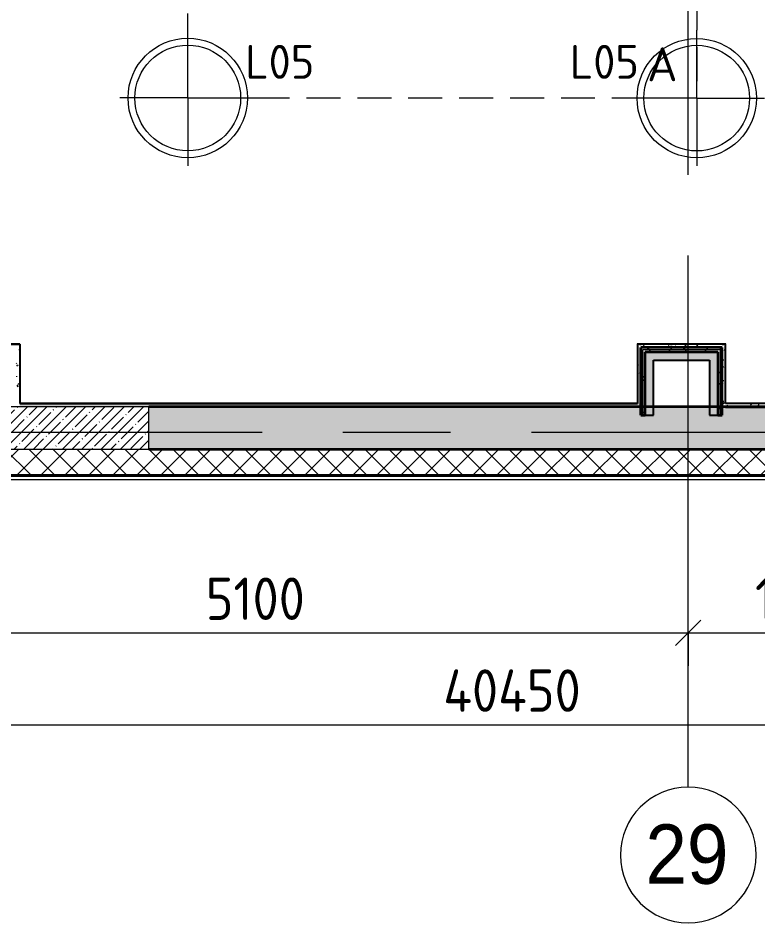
# Model space of a CAD drawing. Header units: millimetres. Extents: x 81425 to 274970, y -8553 to 29000.
# Drawn here: x 101860 to 106220, y -2893 to 2442 of the extents above; entities that cross this region are included whole.
import ezdxf

# ---------------------------------------------------------------- set-up
doc = ezdxf.new("R2010")
doc.units = ezdxf.units.MM
doc.linetypes.add('ADSK_Штрих_ш2 п1', pattern=[300, 200, -100])
doc.linetypes.add('Осевая', pattern=[3175, 635, -476.25, 1587.5, -476.25])
for name, color, linetype, lineweight in [('A-ANNO-DIMS', 7, 'Continuous', 9), ('A-ANNO-DIMS-100', 7, 'Continuous', 9), ('A-ANNO-NOTE', 7, 'Continuous', 9), ('A-DETL-2', 7, 'ADSK_Штрих_ш2 п1', 9), ('A-WALL', 7, 'Continuous', 9), ('E-LITE-EQPM-IDEN', 7, 'Continuous', 9), ('I-WALL', 7, 'Continuous', 9), ('S-COLS', 7, 'Continuous', 9), ('Оси', 7, 'Continuous', 9), ('Оси-1', 7, 'Continuous', 20), ('Оси-2', 7, 'Осевая', 9)]:
    doc.layers.add(name, color=color, linetype=linetype, lineweight=lineweight)
for name, color, linetype, lineweight, true_color in [('A-WALL-1', 7, 'Continuous', 35, 0x3c3c3c), ('A-WALL-2', 7, 'Continuous', 25, 0x3c3c3c), ('A-WALL-FNSH-1', 7, 'Continuous', 9, 0x3c3c3c), ('A-WALL-FNSH-2', 7, 'Continuous', 13, 0x3c3c3c), ('G-ANNO-TEXT-1', 1, 'Continuous', 9, 0xff0000)]:
    doc.layers.add(name, color=color, linetype=linetype, lineweight=lineweight, true_color=true_color)
doc.styles.add('Arial', font='arial.ttf', dxfattribs={"width": 0.9, "height": 350})
doc.styles.add('GOST Common', font='GOST_Common.ttf', dxfattribs={"height": 200})
doc.styles.add('ISOCPEUR', font='isocpeur.ttf', dxfattribs={"width": 0.9, "height": 250})
doc.styles.add('ISOCPEUR_1', font='isocpeur.ttf', dxfattribs={"height": 200})
doc.dimstyles.new('ISO-2_5_0_9К_БОЛЬШОЙ_1', dxfattribs={"dimscale": 304.8, "dimtxt": 248.995294, "dimasz": 0.492126, "dimexe": 0.393701, "dimexo": 0.984252, "dimgap": 0, "dimtad": 1, "dimdec": 0, "dimrnd": 10, "dimzin": 0, "dimdsep": 46, "dimtxsty": 'ISOCPEUR', "dimblk1": 'OBLIQUE', "dimblk2": 'OBLIQUE', "dimsah": 1, "dimcen": 0.09, "dimdle": 0.393701, "dimazin": 0, "dimtfac": 1, "dimtdec": 4, "dimtix": 1, "dimtmove": 0, "dimatfit": 3, "dimfxl": 1, "dimtvp": 1, "dimtolj": 1, "dimtzin": 0, "dimarcsym": 2})
pattern_1 = [(45, (0, 0), (-106.06602, 106.06602), []), (135, (0, 0), (-106.06602, -106.06602), [])]
pattern_2 = [(0, (0, 0), (121.92, 30.48), [10.058, -81.382, 10.058, -81.382, -487.68]), (0, (0, 0), (121.92, 30.48), [-182.88, 10.058, -172.822, 10.058, -81.382, -213.36]), (0, (0, 0), (121.92, 30.48), [-457.2, 10.058, -50.902, 10.058, -142.342]), (120, (45.72, 15.24), (-87.356454, 90.345817), [10.058, -81.382, 10.058, -81.382, -487.68]), (120, (45.72, 15.24), (-87.356454, 90.345817), [-182.88, 10.058, -172.822, 10.058, -81.382, -213.36]), (120, (45.72, 15.24), (-87.356454, 90.345817), [-457.2, 10.058, -50.902, 10.058, -142.342]), (240, (60.96, 76.2), (-34.563546, -120.825817), [10.058, -81.382, 10.058, -81.382, -487.68]), (240, (60.96, 76.2), (-34.563546, -120.825817), [-182.88, 10.058, -172.822, 10.058, -81.382, -213.36]), (240, (60.96, 76.2), (-34.563546, -120.825817), [-457.2, 10.058, -50.902, 10.058, -142.342])]

# ---------------------------------------------------------------- blocks, each defined once
blk = doc.blocks.new('BSC_Колонна _Прямоугольная - 250х900-V8-План расстановки осветительного оборудования 1 этажа в осях 23-33')
at = {"layer": 'S-COLS'}
h = blk.add_hatch(dxfattribs=at)
h.set_pattern_fill('FP_15', color=256, style=0, pattern_type=2)
h.set_pattern_definition([(45, (-102180, -25), (-57.024626, 57.024626), []), (45, (-102122.975, -25), (-57.024626, 57.024626), [100.806, -20.161, 3.353, -16.808])])
h.paths.add_polyline_path([(-369.6, -125), (450, -125), (450, 125), (-450, 125), (-450, -125)])
for p, q in [((450, 125), (-450, 125)), ((-450, 125), (-450, -125)), ((450, -125), (450, 125)), ((-450, -125), (450, -125))]:
    blk.add_line(p, q, dxfattribs=at)
blk = doc.blocks.new('Ось сетки - D8-29747960-План расстановки осветительного оборудования 1 этажа в осях 23-33')
at = {"layer": 'Оси-1'}
for start, end in [(360, 180), (180, 360)]:
    blk.add_arc((0, 0), 4, start, end, dxfattribs=at)
blk = doc.blocks.new('DIMBLOCK7-План расстановки осветительного оборудования 1 этажа в осях 23-33')
at = {"layer": 'A-ANNO-DIMS-100'}
for p, q in [((100710, -1377.2), (100710, -1063.3)), ((105810, -1377.2), (105810, -1063.3)), ((100710, -1183.3), (105810, -1183.3)), ((100710, -1183.3), (100710, -1377.2)), ((105810, -1183.3), (105810, -1377.2))]:
    blk.add_line(p, q, dxfattribs=at)
at = {"layer": 'A-ANNO-DIMS-100', "lineweight": 20}
for p, q in [((100710, -1183.3), (100785, -1108.3)), ((105810, -1183.3), (105885, -1108.3)), ((100710, -1183.3), (100635, -1258.3)), ((105810, -1183.3), (105735, -1258.3))]:
    blk.add_line(p, q, dxfattribs=at)
at = {"layer": 'A-ANNO-DIMS-100', "color": 0, "insert": (102965.5, -856.7), "char_height": 250, "width": 706.764, "attachment_point": 1, "line_spacing_factor": 1.149209, "style": 'ISOCPEUR'}
blk.add_mtext('5100', dxfattribs=at)
blk = doc.blocks.new('_Oblique')
at = {"color": 0, "linetype": 'ByBlock', "lineweight": -2}
blk.add_line((-0.5, -0.5), (0.5, 0.5), dxfattribs=at)
blk = doc.blocks.new('DIMBLOCK8-План расстановки осветительного оборудования 1 этажа в осях 23-33')
at = {"layer": 'A-ANNO-DIMS-100'}
for p, q in [((105810, -1377.2), (105810, -1063.3)), ((107210, -1377.2), (107210, -1063.3)), ((105810, -1183.3), (107210, -1183.3)), ((105810, -1183.3), (105810, -1377.2)), ((107210, -1183.3), (107210, -1377.2))]:
    blk.add_line(p, q, dxfattribs=at)
at = {"layer": 'A-ANNO-DIMS-100', "lineweight": 20}
for p, q in [((105810, -1183.3), (105885, -1108.3)), ((107210, -1183.3), (107285, -1108.3)), ((105810, -1183.3), (105735, -1258.3)), ((107210, -1183.3), (107135, -1258.3))]:
    blk.add_line(p, q, dxfattribs=at)
at = {"layer": 'A-ANNO-DIMS-100', "color": 0, "insert": (106203.5, -856.7), "char_height": 250, "width": 735.494, "attachment_point": 1, "line_spacing_factor": 1.149209, "style": 'ISOCPEUR'}
blk.add_mtext('1400', dxfattribs=at)
blk = doc.blocks.new('DIMBLOCK142-План расстановки осветительного оборудования 1 этажа в осях 23-33')
at = {"layer": 'A-ANNO-DIMS-100'}
for p, q in [((84560, -1918.8), (84560, -1604.9)), ((125010, -1918.8), (125010, -1604.9)), ((84440, -1724.9), (125130, -1724.9)), ((84560, -1724.9), (84560, -1918.8)), ((125010, -1724.9), (125010, -1918.8))]:
    blk.add_line(p, q, dxfattribs=at)
at = {"layer": 'A-ANNO-DIMS-100', "lineweight": 20}
for p, q in [((84560, -1724.9), (84635, -1649.9)), ((125010, -1724.9), (125085, -1649.9)), ((84560, -1724.9), (84485, -1799.9)), ((125010, -1724.9), (124935, -1799.9))]:
    blk.add_line(p, q, dxfattribs=at)
at = {"layer": 'A-ANNO-DIMS-100', "color": 0, "insert": (104366, -1398.3), "char_height": 250, "width": 1005.558, "attachment_point": 1, "line_spacing_factor": 1.149209, "style": 'ISOCPEUR'}
blk.add_mtext('40450', dxfattribs=at)

msp = doc.modelspace()

# ---------------------------------------------------------------- hatches: boundary and pattern name
at = {"layer": 'A-WALL'}
h = msp.add_hatch(dxfattribs=at)
h.set_pattern_fill('FP_4', color=256, style=0, pattern_type=2)
h.set_pattern_definition([(45, (0, 0), (-70.71068, 70.71068), []), (135, (0, 0), (-70.71068, -70.71068), [])])
h.paths.add_polyline_path([(124445.1, -250), (125080, -250), (125080, -100), (89210, -100), (89210, -250), (121782.2, -250)])
at = {"layer": 'I-WALL'}
h = msp.add_hatch(dxfattribs=at)
h.set_pattern_fill('FP_38', color=256, style=0, pattern_type=2)
h.set_pattern_definition(pattern_2)
h.paths.add_polyline_path([(101870, 150), (101870, 520), (101850, 520), (101850, 150)])
h = msp.add_hatch(dxfattribs=at)
h.set_pattern_fill('FP_38', color=256, style=0, pattern_type=2)
h.set_pattern_definition(pattern_2)
h.paths.add_polyline_path([(105530, 170), (105530, 520), (105510, 520), (105510, 170)])
h = msp.add_hatch(dxfattribs=at)
h.set_pattern_fill('FP_38', color=256, style=0, pattern_type=2)
h.set_pattern_definition(pattern_2)
h.paths.add_polyline_path([(106010, 500), (106030, 500), (106030, 520), (105530, 520), (105530, 500), (105804.8, 500)])
h = msp.add_hatch(dxfattribs=at)
h.set_pattern_fill('FP_42', color=256, style=0, pattern_type=2)
h.set_pattern_definition(pattern_1)
h.paths.add_polyline_path([(105997.5, 487.5), (105997.5, 500), (105530, 500), (105530, 487.5), (105985, 487.5)])
h = msp.add_hatch(dxfattribs=at)
h.set_pattern_fill('FP_42', color=256, style=0, pattern_type=2)
h.set_pattern_definition(pattern_1)
h.paths.add_polyline_path([(105542.5, 100), (105542.5, 487.5), (105530, 487.5), (105530, 100)])
h = msp.add_hatch(dxfattribs=at)
h.set_pattern_fill('FP_42', color=256, style=0, pattern_type=2)
h.set_pattern_definition(pattern_1)
h.paths.add_polyline_path([(105985, 475), (105985, 487.5), (105542.5, 487.5), (105542.5, 475), (105935, 475)])
h = msp.add_hatch(dxfattribs=at)
h.set_pattern_fill('FP_42', color=256, style=0, pattern_type=2)
h.set_pattern_definition(pattern_1)
h.paths.add_polyline_path([(105985, 100), (105997.5, 100), (105997.5, 487.5), (105985, 487.5), (105985, 220.5)])
h = msp.add_hatch(dxfattribs=at)
h.set_pattern_fill('FP_42', color=256, style=0, pattern_type=2)
h.set_pattern_definition(pattern_1)
h.paths.add_polyline_path([(105997.5, 100), (106010, 100), (106010, 500), (105997.5, 500), (105997.5, 220.5)])
h = msp.add_hatch(dxfattribs=at)
h.set_pattern_fill('FP_38', color=256, style=0, pattern_type=2)
h.set_pattern_definition(pattern_2)
h.paths.add_polyline_path([(106030, 150), (106030, 500), (106010, 500), (106010, 150)])
h = msp.add_hatch(dxfattribs=at)
h.set_pattern_fill('FP_42', color=256, style=0, pattern_type=2)
h.set_pattern_definition(pattern_1)
h.paths.add_polyline_path([(105555, 100), (105555, 475), (105542.5, 475), (105542.5, 100)])
for points in [[(105935, 425), (105935, 475), (105555, 475), (105555, 425), (105804.8, 425)], [(105935, 100), (105985, 100), (105985, 475), (105935, 475), (105935, 220.5)], [(105605, 100), (105605, 425), (105555, 425), (105555, 100)]]:
    msp.add_hatch(color=256, dxfattribs=at).paths.add_polyline_path(points)
h = msp.add_hatch(dxfattribs=at)
h.set_pattern_fill('FP_38', color=256, style=0, pattern_type=2)
h.set_pattern_definition(pattern_2)
h.paths.add_polyline_path([(105530, 150), (105530, 170), (101870, 170), (101870, 150), (104473.3, 150)])
h = msp.add_hatch(dxfattribs=at)
h.set_pattern_fill('FP_38', color=256, style=0, pattern_type=2)
h.set_pattern_definition(pattern_2)
h.paths.add_polyline_path([(107110, 150), (107110, 170), (106030, 170), (106030, 150), (106470.5, 150)])
h = msp.add_hatch(dxfattribs=at)
h.set_pattern_fill('FP_1', color=256, style=0, pattern_type=2)
h.set_pattern_definition([(45, (0, 0), (-57.024626, 57.024626), []), (45, (57.025, 0), (-57.024626, 57.024626), [100.806, -20.161, 3.353, -16.808])])
h.paths.add_polyline_path([(123730, -100), (123730, 150), (102630, 150), (102630, -100), (121782.2, -100)])
h.paths.add_polyline_path([(101144.7, -100), (101730, -100), (101730, 150), (99930, 150), (99930, -100), (100479, -100)])
h.paths.add_polyline_path([(98481.8, -100), (99030, -100), (99030, 150), (94530, 150), (94530, -100), (98148.9, -100)])
h.paths.add_polyline_path([(93630, -100), (93630, 150), (91040, 150), (91040, -100), (93156, -100)])

# ---------------------------------------------------------------- linework, layer by layer
at = {"layer": 'A-ANNO-NOTE'}
for p, q in [((102860, 1971), (102860, 2371)), ((105860, 1970), (105860, 2370)), ((102860, 1971), (102460, 1971)), ((102860, 1971), (102860, 1571)), ((102860, 1971), (103260, 1971)), ((105860, 1970), (105460, 1970)), ((105860, 1970), (105860, 1570)), ((105860, 1970), (106260, 1970))]:
    msp.add_line(p, q, dxfattribs=at)
for centre, radius in [((102860, 1971), 352), ((105860, 1970), 352), ((102860, 1971), 311.5), ((105860, 1970), 311.5)]:
    msp.add_circle(centre, radius, dxfattribs=at)
at = {"layer": 'A-DETL-2'}
for p, q in [((102860, 1970), (102860, 8571)), ((105860, 8571), (105860, 1970)), ((105860, 1970), (102860, 1970))]:
    msp.add_line(p, q, dxfattribs=at)
at = {"layer": 'A-WALL'}
for p, q in [((105542.5, 487.5), (105997.5, 487.5)), ((105542.5, 100), (105542.5, 487.5)), ((105997.5, 487.5), (105997.5, 100)), ((89210, -250), (125230, -250)), ((108030, -280), (89180, -280))]:
    msp.add_line(p, q, dxfattribs=at)
at = {"layer": 'A-WALL-1'}
for p, q in [((106010, 500), (105530, 500)), ((105530, 100), (105530, 500)), ((106010, 100), (106010, 500)), ((105555, 475), (105985, 475)), ((105555, 100), (105555, 475)), ((105985, 475), (105985, 100)), ((107130, 150), (102630, 150)), ((106030, 150), (107110, 150)), ((105530, 100), (105555, 100)), ((105985, 100), (106010, 100)), ((102630, -100), (123730, -100))]:
    msp.add_line(p, q, dxfattribs=at)
at = {"layer": 'A-WALL-2'}
for p, q in [((101569, 520), (101870, 520)), ((101870, 520), (101870, 170)), ((105510, 520), (105510, 170)), ((106030, 520), (105510, 520)), ((106030, 170), (106030, 520)), ((105605, 425), (105935, 425)), ((105605, 100), (105605, 425)), ((105935, 425), (105935, 100)), ((101870, 170), (105510, 170)), ((107110, 170), (106030, 170)), ((102630, 150), (105530, 150)), ((105555, 100), (105605, 100)), ((105935, 100), (105985, 100))]:
    msp.add_line(p, q, dxfattribs=at)
at = {"layer": 'A-WALL-FNSH-1'}
msp.add_line((89202, -258), (125238, -258), dxfattribs=at)
at = {"layer": 'A-WALL-FNSH-2'}
for p, q in [((101871, 521), (101611, 521)), ((101871, 171), (101871, 521)), ((106031, 521), (105509, 521)), ((105509, 521), (105509, 171)), ((106031, 171), (106031, 521)), ((105509, 171), (101871, 171)), ((107109, 171), (106031, 171)), ((89207, -253), (125233, -253))]:
    msp.add_line(p, q, dxfattribs=at)
at = {"layer": 'I-WALL'}
for p, q in [((102880, 171), (102880, 170)), ((105180, 171), (105180, 170))]:
    msp.add_line(p, q, dxfattribs=at)
at = {"layer": 'Оси'}
msp.add_line((105810, -2093.2), (105810, 406.8), dxfattribs=at)
at = {"layer": 'Оси-2'}
for p, q in [((105810, 406.8), (105810, 19528.3)), ((84724.5, 0), (122788, 0))]:
    msp.add_line(p, q, dxfattribs=at)

# ---------------------------------------------------------------- block references
at = {"layer": 'S-COLS'}
msp.add_blockref('BSC_Колонна _Прямоугольная - 250х900-V8-План расстановки осветительного оборудования 1 этажа в осях 23-33', (102180, 25), dxfattribs=at)
at = {"layer": 'Оси-1', "xscale": 99.99999999999993, "yscale": 99.99999999999993, "zscale": 99.99999999999993}
msp.add_blockref('Ось сетки - D8-29747960-План расстановки осветительного оборудования 1 этажа в осях 23-33', (105810, -2493.2), dxfattribs=at)

# ---------------------------------------------------------------- texts
at = {"layer": 'E-LITE-EQPM-IDEN', "char_height": 200, "width": 529.114, "attachment_point": 1, "style": 'GOST Common'}
for insert in [(103199, 2284.2), (105112.2, 2284.2)]:
    msp.add_mtext('L05', dxfattribs=dict(at, insert=insert))
at = {"layer": 'G-ANNO-TEXT-1', "insert": (105567.1, 2269.6), "char_height": 200, "width": 224.472, "attachment_point": 1, "style": 'ISOCPEUR_1'}
msp.add_mtext('\\fISOCPEUR|b0|i0|c204|p34|;А', dxfattribs=at)
at = {"layer": 'Оси', "insert": (105557.4, -2312.5), "char_height": 350, "width": 606.076, "attachment_point": 1, "style": 'Arial'}
msp.add_mtext('29', dxfattribs=at)

# ---------------------------------------------------------------- dimensions: what is measured, and where the dimension line sits
at = {"layer": 'A-ANNO-DIMS'}
for base, p1, p2, override, picture, middle in [((105810, -1183.3), (100710, -1077.2), (105810, -1077.2), {"dimpost": '<>', "dimfxl": 5100}, 'DIMBLOCK7-План расстановки осветительного оборудования 1 этажа в осях 23-33', (103260, -1058.3)), ((107210, -1183.3), (105810, -1077.2), (107210, -1077.2), {"dimpost": '<>', "dimfxl": 1400}, 'DIMBLOCK8-План расстановки осветительного оборудования 1 этажа в осях 23-33', (106510, -1058.3)), ((125010, -1724.9), (84560, -1618.8), (125010, -1618.8), {"dimpost": '<>', "dimfxl": 40450}, 'DIMBLOCK142-План расстановки осветительного оборудования 1 этажа в осях 23-33', (104785, -1599.9))]:
    dim = msp.add_linear_dim(base=base, p1=p1, p2=p2, dimstyle='ISO-2_5_0_9К_БОЛЬШОЙ_1', override=override, dxfattribs=at)
    dim.commit()
    dim.dimension.update_dxf_attribs({"geometry": picture, "text_midpoint": middle})

doc.saveas('drawing.dxf')
